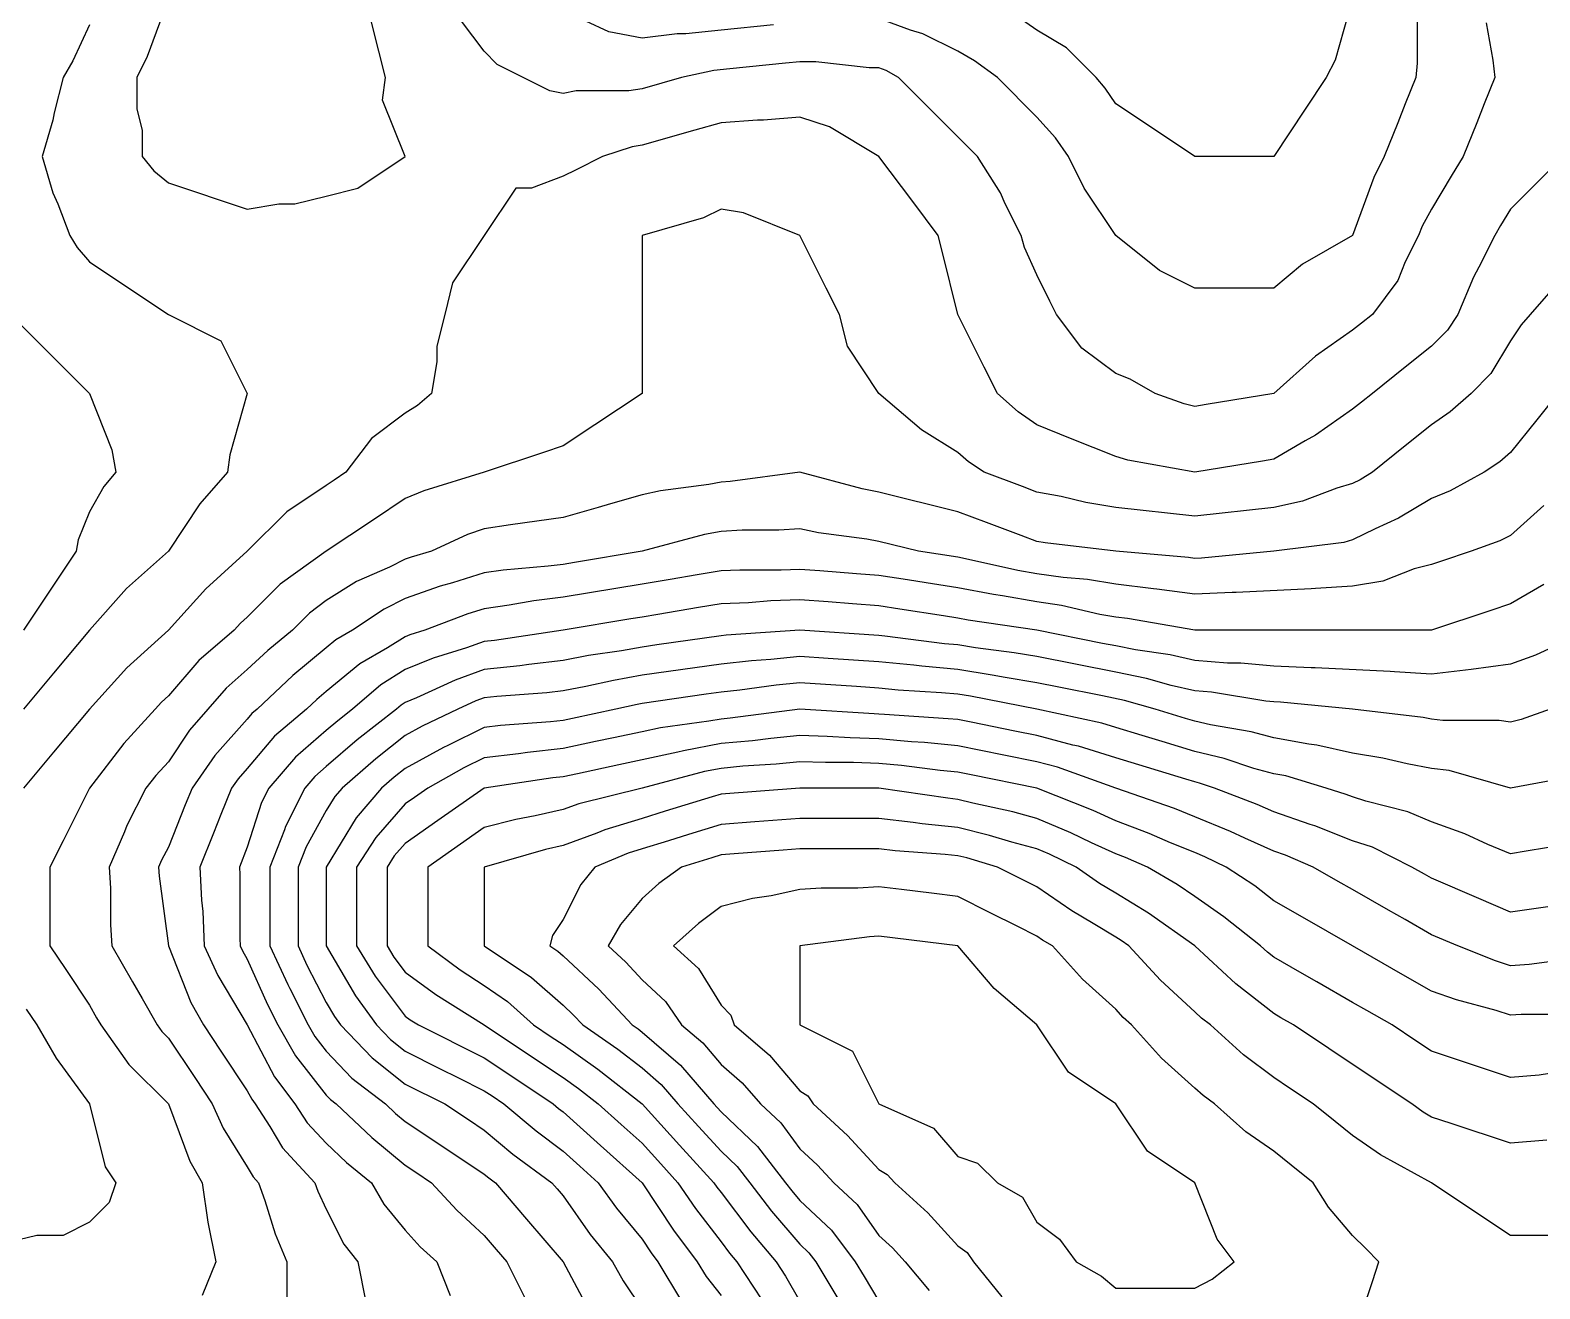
# Model space of a CAD drawing. Header units: inches. Extents: x 794995 to 811195, y 2485918 to 2508058.
# Drawn here: x 808533 to 809106, y 2500398 to 2500876 of the extents above; entities that cross this region are included whole.
import ezdxf

# ---------------------------------------------------------------- set-up
doc = ezdxf.new("R2010")
doc.units = ezdxf.units.IN
doc.header["$MEASUREMENT"] = 0
doc.layers.add('contour', color=7, linetype='Continuous')

msp = doc.modelspace()

# ---------------------------------------------------------------- linework, layer by layer
at = {"layer": 'contour'}
for points in [[(808645.16, 2500813.36), (808657.16, 2500816.36), (808675.16, 2500828.36), (808666.59, 2500849.79), (808667.66, 2500858.36), (808665.16, 2500868.36), (808663.16, 2500876.36), (808660.16, 2500888.36), (808654.39, 2500897.59), (808645.16, 2500918.36), (808615.16, 2500918.36), (808601.31, 2500902.21), (808585.16, 2500888.36), (808577.16, 2500866.36), (808573.16, 2500858.36), (808573.16, 2500846.36), (808575.16, 2500838.36), (808575.16, 2500828.36), (808579.7, 2500822.91), (808585.16, 2500818.36), (808615.16, 2500808.36), (808627.16, 2500810.36), (808633.16, 2500810.36)], [(808975.16, 2500398.36), (808981.83, 2500401.69), (808990.16, 2500408.36), (808983.73, 2500416.93), (808975.16, 2500438.36), (808957.16, 2500450.36), (808945.16, 2500468.36), (808927.16, 2500480.36), (808915.16, 2500498.36), (808899.01, 2500512.21), (808885.16, 2500528.36), (808855.16, 2500532.11), (808851.63, 2500531.89), (808825.16, 2500528.36), (808825.16, 2500498.36), (808845.16, 2500488.36), (808855.16, 2500468.36), (808875.93, 2500459.13), (808885.16, 2500448.36), (808892.66, 2500445.86), (808900.16, 2500438.36), (808909.7, 2500432.91), (808915.16, 2500423.36), (808923.73, 2500416.93), (808930.16, 2500408.36), (808939.7, 2500402.91), (808945.16, 2500398.36)]]:
    msp.add_lwpolyline(points, close=True, dxfattribs=at)
for points in [[(809035.16, 2500888.36), (809028.49, 2500865.03), (809025.16, 2500858.36), (809017.16, 2500846.36), (809005.16, 2500828.36), (808975.16, 2500828.36), (808957.16, 2500840.36), (808945.16, 2500848.36), (808941.16, 2500854.36), (808937.66, 2500858.36), (808926.41, 2500869.61), (808915.16, 2500876.36), (808908.1, 2500881.3)], [(808555.16, 2500878.36), (808548.84, 2500864.68), (808545.16, 2500858.36), (808541.83, 2500845.03), (808541.31, 2500842.21), (808537.16, 2500828.36), (808541.31, 2500814.52), (808543.16, 2500810.36), (808547.66, 2500798.36), (808550.54, 2500793.75), (808555.16, 2500788.36), (808567.16, 2500780.36), (808585.16, 2500768.36), (808605.16, 2500758.36), (808615.16, 2500738.36), (808608.49, 2500715.03), (808607.66, 2500708.36), (808597.16, 2500696.36), (808585.16, 2500678.36), (808569.28, 2500664.24), (808555.16, 2500648.36), (808541.52, 2500632), (808530.16, 2500618.36)], [(809085.93, 2500879.13), (809088.49, 2500865.03), (809089.16, 2500858.36), (809085.16, 2500848.36), (809082.3, 2500841.22), (809077.16, 2500828.36), (809072.66, 2500820.86), (809065.16, 2500808.36), (809061.63, 2500801.89), (809060.16, 2500798.36), (809055.16, 2500788.36), (809052.3, 2500781.22), (809042.66, 2500768.36), (809038.49, 2500765.03), (809035.16, 2500762.36), (809021.04, 2500752.48), (809005.16, 2500738.36), (808979.45, 2500734.08), (808975.16, 2500733.36), (808971.16, 2500734.36), (808960.16, 2500738.36), (808950.61, 2500743.82), (808945.16, 2500745.86), (808932.3, 2500755.5), (808922.66, 2500768.36), (808920.16, 2500773.36), (808915.16, 2500783.36), (808910.54, 2500793.75), (808909.16, 2500798.36), (808903.16, 2500810.36), (808901.31, 2500814.52), (808892.66, 2500828.36), (808862.66, 2500858.36), (808857.89, 2500861.09), (808855.16, 2500862.11), (808851.41, 2500862.11), (808831.16, 2500864.36), (808825.16, 2500864.36), (808819.7, 2500863.82), (808798.49, 2500861.69), (808792.43, 2500861.09), (808780.16, 2500858.36), (808765.16, 2500854.08), (808760.16, 2500853.36), (808740.16, 2500853.36), (808735.16, 2500852.36), (808730.16, 2500853.36), (808710.16, 2500863.36), (808705.16, 2500868.36), (808696.59, 2500879.79)], [(808815.16, 2500878.36), (808795.16, 2500876.36), (808781.83, 2500875.03), (808778.49, 2500875.03), (808765.16, 2500873.36), (808752.53, 2500875.73), (808743.73, 2500879.79)], [(809059.7, 2500882.91), (809059.7, 2500863.82), (809059.16, 2500858.36), (809055.16, 2500848.36), (809052.3, 2500841.22), (809047.16, 2500828.36), (809043.16, 2500820.36), (809035.16, 2500798.36), (809016.07, 2500787.45), (809005.16, 2500778.36), (808975.16, 2500778.36), (808961.83, 2500785.03), (808945.16, 2500798.36), (808933.16, 2500816.36), (808927.16, 2500828.36), (808922.22, 2500835.42), (808915.16, 2500843.36), (808900.16, 2500858.36), (808891.47, 2500864.68), (808885.16, 2500868.36), (808871.83, 2500875.03), (808867.16, 2500876.36), (808855.16, 2500880.86)], [(809115.16, 2500828.36), (809105.16, 2500818.36), (809095.16, 2500808.36), (809091.41, 2500802.11), (809089.16, 2500798.36), (809083.16, 2500786.36), (809081.04, 2500782.48), (809075.16, 2500768.36), (809071.16, 2500762.36), (809065.16, 2500756.36), (809055.16, 2500748.36), (809042.66, 2500738.36), (809038.49, 2500735.03), (809035.16, 2500732.36), (809021.04, 2500722.48), (809017.16, 2500720.36), (809005.16, 2500713.36), (809000.87, 2500712.65), (808975.16, 2500708.36), (808949.77, 2500712.98), (808945.16, 2500714.36), (808928.02, 2500721.22), (808915.16, 2500726.36), (808908.1, 2500731.3), (808900.16, 2500738.36), (808895.16, 2500748.36), (808885.16, 2500768.36), (808879.16, 2500792.36), (808877.66, 2500798.36), (808868.02, 2500811.22), (808855.16, 2500828.36), (808836.41, 2500839.61), (808825.16, 2500843.36), (808811.31, 2500842.21), (808809.01, 2500842.21), (808795.16, 2500841.22), (808785.16, 2500838.36), (808765.16, 2500832.65), (808761.41, 2500832.11), (808750.16, 2500828.36), (808740.16, 2500823.36), (808735.16, 2500820.86), (808723.16, 2500816.36), (808717.16, 2500816.36), (808705.16, 2500798.36), (808693.16, 2500780.36), (808690.16, 2500768.36), (808687.16, 2500756.36), (808687.16, 2500750.36), (808685.16, 2500738.36), (808679.77, 2500733.75), (808675.16, 2500730.86), (808662.3, 2500721.22), (808652.66, 2500708.36), (808648.16, 2500705.36), (808645.16, 2500703.36), (808630.16, 2500693.36), (808615.16, 2500678.36), (808599.44, 2500664.08), (808585.16, 2500648.36), (808569.44, 2500634.08), (808555.16, 2500618.36), (808541.52, 2500602), (808530.16, 2500588.36)], [(809113.16, 2500780.36), (809102.66, 2500768.36), (809099.16, 2500764.36), (809095.16, 2500758.36), (809087.66, 2500745.86), (809080.16, 2500738.36), (809072.22, 2500731.3), (809065.16, 2500726.36), (809055.16, 2500718.36), (809042.66, 2500708.36), (809038.02, 2500705.5), (809035.16, 2500704.08), (809029.16, 2500702.36), (809016.07, 2500697.45), (809005.16, 2500695.03), (808975.16, 2500691.69), (808945.16, 2500695.03), (808933.73, 2500696.93), (808924.39, 2500699.13), (808915.16, 2500700.86), (808909.7, 2500702.91), (808895.16, 2500708.36), (808889.16, 2500712.36), (808885.16, 2500715.86), (808871.31, 2500724.52), (808855.16, 2500738.36), (808843.16, 2500756.36), (808840.16, 2500768.36), (808835.16, 2500778.36), (808825.16, 2500798.36), (808803.73, 2500806.93), (808795.16, 2500808.36), (808788.49, 2500805.03), (808765.16, 2500798.36), (808765.16, 2500738.36), (808747.16, 2500726.36), (808735.16, 2500718.36), (808727.66, 2500715.86), (808705.16, 2500708.36), (808682.22, 2500701.3), (808675.16, 2500698.36), (808663.16, 2500690.36), (808645.16, 2500678.36), (808627.66, 2500665.86), (808615.16, 2500653.36), (808612.55, 2500650.97), (808610.16, 2500648.36), (808596.7, 2500636.82), (808585.16, 2500623.36), (808582.55, 2500620.97), (808580.16, 2500618.36), (808568.2, 2500605.32), (808555.16, 2500588.36), (808545.16, 2500568.36), (808540.16, 2500558.36), (808540.16, 2500528.36), (808546.16, 2500519.36), (808555.16, 2500505.86), (808557.89, 2500501.09), (808559.45, 2500498.36), (808570.16, 2500483.36), (808585.16, 2500468.36), (808593.34, 2500446.54), (808598.02, 2500438.36), (808600.16, 2500423.36), (808603.16, 2500408.36), (808598.02, 2500395.5)], [(808525.16, 2500768.36), (808555.16, 2500738.36), (808563.73, 2500716.93), (808565.16, 2500708.36), (808560.61, 2500702.91), (808555.16, 2500693.36), (808550.87, 2500682.65), (808550.16, 2500678.36), (808530.16, 2500648.36)], [(809113.16, 2500738.36), (809105.16, 2500728.36), (809095.16, 2500715.86), (809091.16, 2500712.36), (809085.16, 2500708.36), (809072.22, 2500701.3), (809065.16, 2500698.36), (809052.53, 2500690.99), (809043.73, 2500686.93), (809035.16, 2500682.65), (809031.83, 2500681.69), (809005.16, 2500678.36), (808977.77, 2500675.75), (808975.16, 2500675.63), (808972.76, 2500675.96), (808945.16, 2500678.36), (808918.32, 2500681.52), (808915.16, 2500682.11), (808909.16, 2500684.36), (808896.07, 2500689.27), (808885.16, 2500693.36), (808855.16, 2500700.86), (808848.84, 2500702.05), (808825.16, 2500708.36), (808798.69, 2500704.83), (808795.16, 2500704.61), (808790.54, 2500703.75), (808772.22, 2500701.3), (808765.16, 2500699.79), (808753.16, 2500696.36), (808748.49, 2500695.03), (808735.16, 2500691.22), (808715.16, 2500688.36), (808705.16, 2500686.93), (808698.84, 2500684.68), (808685.16, 2500678.36), (808677.38, 2500676.14), (808675.16, 2500675.36), (808669.16, 2500672.36), (808656.7, 2500666.82), (808645.16, 2500659.61), (808638.73, 2500654.79), (808632.3, 2500648.36), (808622.9, 2500640.62), (808615.16, 2500633.36), (808607.16, 2500626.36), (808600.16, 2500618.36), (808593.16, 2500610.36), (808585.16, 2500598.36), (808580.36, 2500593.16), (808576.59, 2500588.36), (808569.44, 2500574.08), (808568.49, 2500571.69), (808562.66, 2500558.36), (808563.16, 2500550.36), (808563.16, 2500536.36), (808563.73, 2500528.36), (808571.52, 2500514.72), (808575.16, 2500508.36), (808580.87, 2500498.36), (808582.66, 2500495.86), (808585.16, 2500493.36), (808595.16, 2500478.36), (808601.83, 2500468.36), (808605.93, 2500459.13), (808615.16, 2500444.36), (808617.38, 2500440.58), (808619.45, 2500438.36), (808621.83, 2500431.69), (808625.75, 2500418.95), (808630.16, 2500408.36), (808630.16, 2500378.36)], [(809107.79, 2500695.73), (809095.16, 2500684.36), (809091.16, 2500682.36), (809080.16, 2500678.36), (809068.91, 2500674.61), (809065.16, 2500673.36), (809058.49, 2500671.69), (809046.59, 2500666.93), (809035.16, 2500665.03), (809021.04, 2500664.24), (809019.44, 2500664.08), (808990.87, 2500662.65), (808989.44, 2500662.65), (808975.16, 2500662), (808960.76, 2500663.96), (808959.44, 2500664.08), (808945.16, 2500665.86), (808934.45, 2500667.65), (808925.16, 2500668.36), (808915.16, 2500669.79), (808907.89, 2500671.09), (808888.02, 2500675.5), (808885.16, 2500676.05), (808870.16, 2500678.36), (808855.16, 2500682.11), (808850.54, 2500682.98), (808832.22, 2500685.42), (808825.16, 2500686.93), (808817.16, 2500686.36), (808803.16, 2500686.36), (808795.16, 2500685.86), (808788.84, 2500684.68), (808765.16, 2500678.36), (808739.45, 2500674.08), (808735.16, 2500673.36), (808729.44, 2500672.65), (808712.36, 2500671.16), (808705.16, 2500670.18), (808693.16, 2500666.36), (808688.49, 2500665.03), (808675.16, 2500660.36), (808667.16, 2500656.36), (808655.16, 2500648.36), (808648.8, 2500644.72), (808645.16, 2500641.69), (808632.43, 2500631.09), (808618.91, 2500618.36), (808616.87, 2500616.65), (808615.16, 2500614.61), (808602.81, 2500600.71), (808594.16, 2500588.36), (808591.59, 2500581.93), (808585.16, 2500565.86), (808582.55, 2500560.97), (808581.41, 2500558.36), (808581.63, 2500554.83), (808585.16, 2500528.36), (808593.73, 2500506.93), (808598.49, 2500498.36), (808605.16, 2500488.36), (808615.16, 2500473.36), (808616.87, 2500470.08), (808618.16, 2500468.36), (808623.73, 2500459.79), (808628.49, 2500451.7), (808640.87, 2500438.36), (808642, 2500435.2), (808645.16, 2500428.36), (808651.83, 2500415.03), (808657.16, 2500408.36), (808663.16, 2500378.36)], [(809107.79, 2500665.73), (809095.16, 2500658.36), (809087.66, 2500655.86), (809065.16, 2500648.36), (808975.16, 2500648.36), (808949.6, 2500652.81), (808945.16, 2500653.36), (808939.16, 2500654.36), (808924.53, 2500657.74), (808915.16, 2500659.08), (808902.12, 2500661.4), (808898.71, 2500661.91), (808885.16, 2500664.52), (808873.16, 2500666.36), (808866.07, 2500667.45), (808855.16, 2500669.13), (808846.59, 2500669.79), (808832.66, 2500670.86), (808825.16, 2500671.44), (808817.96, 2500671.16), (808802.36, 2500671.16), (808795.16, 2500670.86), (808786.16, 2500669.36), (808775.87, 2500667.65), (808765.16, 2500665.86), (808735.16, 2500660.86), (808724.05, 2500659.47), (808714.63, 2500657.84), (808705.16, 2500656.54), (808698.95, 2500654.57), (808682.66, 2500648.36), (808676.92, 2500646.6), (808675.16, 2500645.86), (808668.49, 2500641.69), (808657.89, 2500635.63), (808645.16, 2500625.03), (808641.52, 2500622), (808637.66, 2500618.36), (808625.44, 2500608.08), (808615.16, 2500595.86), (808611.63, 2500591.89), (808609.16, 2500588.36), (808605.16, 2500578.36), (808602.3, 2500571.22), (808597.16, 2500558.36), (808597.79, 2500545.73), (808598.2, 2500541.4), (808598.79, 2500528.36), (808603.91, 2500517.11), (808615.16, 2500498.36), (808625.44, 2500478.65), (808633.16, 2500468.36), (808637.89, 2500461.09), (808645.16, 2500453.36), (808652.9, 2500446.1), (808662.3, 2500438.36), (808666.98, 2500430.18), (808675.16, 2500420.36), (808680.87, 2500414.08), (808687.16, 2500408.36), (808692.3, 2500395.5)], [(809125.16, 2500648.36), (809104.63, 2500638.89), (809095.16, 2500635.5), (809080.16, 2500633.36), (809065.16, 2500631.69), (809051.04, 2500632.48), (809049.44, 2500632.65), (809020.87, 2500634.08), (809019.44, 2500634.08), (809005.16, 2500634.72), (808992.66, 2500635.86), (808987.66, 2500635.86), (808975.16, 2500636.82), (808965.78, 2500638.99), (808952.66, 2500640.86), (808945.16, 2500642.36), (808940.16, 2500643.36), (808915.16, 2500648.36), (808889.03, 2500652.23), (808885.16, 2500652.98), (808879.7, 2500653.82), (808863.16, 2500656.36), (808855.16, 2500657.59), (808845.16, 2500658.36), (808835.87, 2500659.08), (808825.16, 2500659.9), (808814.05, 2500659.47), (808805.59, 2500658.8), (808795.16, 2500658.36), (808786.59, 2500656.93), (808771.16, 2500654.36), (808765.16, 2500653.36), (808760.87, 2500652.65), (808735.16, 2500648.36), (808709.03, 2500644.49), (808705.16, 2500644.08), (808698.49, 2500641.69), (808685.75, 2500637.77), (808675.16, 2500633.36), (808665.93, 2500627.59), (808655.16, 2500618.36), (808649.55, 2500613.97), (808645.16, 2500610.18), (808633.45, 2500600.07), (808623.34, 2500588.36), (808620.61, 2500582.91), (808615.16, 2500565.86), (808612.16, 2500558.36), (808612.3, 2500555.5), (808612.3, 2500531.22), (808612.43, 2500528.36), (808613.28, 2500526.49), (808615.16, 2500523.36), (808622.85, 2500506.05), (808626.7, 2500498.36), (808633.45, 2500486.65), (808645.16, 2500471.69), (808646.78, 2500469.98), (808648.91, 2500468.36), (808662.43, 2500455.63), (808675.16, 2500445.03), (808679.16, 2500442.36), (808685.16, 2500438.36), (808694.72, 2500427.93), (808705.16, 2500418.36), (808709.77, 2500412.98), (808713.73, 2500408.36), (808720.87, 2500394.08)], [(809110.16, 2500618.36), (809099.16, 2500614.36), (809095.16, 2500613.36), (809090.87, 2500614.08), (809069.45, 2500614.08), (809065.16, 2500614.61), (809062, 2500615.2), (809035.16, 2500618.36), (809007.77, 2500620.97), (809005.16, 2500621.09), (809002.16, 2500621.36), (808981.59, 2500624.79), (808975.16, 2500625.28), (808966.16, 2500627.36), (808956.83, 2500630.03), (808945.16, 2500632.36), (808915.16, 2500638.36), (808906.59, 2500639.79), (808891.83, 2500641.69), (808885.16, 2500642.74), (808880.02, 2500643.22), (808857.38, 2500646.14), (808855.16, 2500646.36), (808825.16, 2500648.36), (808797.09, 2500646.43), (808795.16, 2500646.22), (808770.78, 2500642.74), (808765.16, 2500641.93), (808757.33, 2500640.54), (808744.84, 2500638.68), (808735.16, 2500636.82), (808722.12, 2500635.32), (808718.71, 2500634.81), (808705.16, 2500633.36), (808694.11, 2500629.41), (808679.45, 2500622.65), (808675.16, 2500620.86), (808673.62, 2500619.9), (808671.83, 2500618.36), (808656.87, 2500606.65), (808645.16, 2500596.54), (808640.77, 2500592.75), (808636.98, 2500588.36), (808629.7, 2500573.82), (808629.28, 2500572.48), (808623.73, 2500558.36), (808623.73, 2500528.36), (808630.53, 2500513.73), (808631.31, 2500512.21), (808638.24, 2500498.36), (808640.77, 2500493.97), (808645.16, 2500488.36), (808654.89, 2500478.09), (808667.66, 2500468.36), (808671.52, 2500464.72), (808675.16, 2500461.69), (808695.16, 2500448.36), (808705.16, 2500441.69), (808706.98, 2500440.18), (808709.45, 2500438.36), (808721.31, 2500424.51), (808735.16, 2500408.36), (808745.59, 2500388.8)], [(809120.54, 2500592.98), (809095.16, 2500588.36), (809071.83, 2500595.03), (809065.16, 2500595.86), (809055.93, 2500597.59), (809046.59, 2500599.79), (809035.16, 2500601.69), (809021.52, 2500604.72), (809018.49, 2500605.03), (809005.16, 2500607.45), (808996.59, 2500609.79), (808981.16, 2500612.36), (808975.16, 2500613.75), (808971.63, 2500614.83), (808960.16, 2500618.36), (808948.49, 2500621.69), (808940.16, 2500623.36), (808923.49, 2500626.69), (808915.16, 2500628.36), (808903.16, 2500630.36), (808898.13, 2500631.33), (808885.16, 2500633.36), (808871.44, 2500634.65), (808868.49, 2500635.03), (808855.16, 2500636.36), (808835.87, 2500637.65), (808825.16, 2500638.36), (808814.05, 2500637.25), (808806.77, 2500636.75), (808795.16, 2500635.5), (808765.16, 2500631.22), (808754.25, 2500629.27), (808743.73, 2500626.93), (808735.16, 2500625.28), (808728.95, 2500624.57), (808709.96, 2500623.16), (808705.16, 2500622.65), (808702, 2500621.52), (808695.16, 2500618.36), (808681.64, 2500611.87), (808675.16, 2500608.36), (808664, 2500599.52), (808651.16, 2500588.36), (808648.4, 2500585.12), (808645.16, 2500579.79), (808637.47, 2500566.05), (808634.45, 2500558.36), (808634.45, 2500528.36), (808637.84, 2500521.04), (808645.16, 2500506.93), (808648.32, 2500501.52), (808650.61, 2500498.36), (808662.6, 2500485.8), (808675.16, 2500475.86), (808690.16, 2500468.36), (808699.16, 2500462.36), (808705.16, 2500458.36), (808716.07, 2500449.27), (808730.87, 2500438.36), (808732.85, 2500436.05), (808735.16, 2500433.36), (808745.5, 2500418.71), (808753.91, 2500408.36), (808757.96, 2500401.16), (808765.16, 2500390.36)], [(809116.59, 2500566.93), (809101.16, 2500564.36), (809095.16, 2500563.36), (809086.59, 2500566.93), (809077.79, 2500570.99), (809065.16, 2500575.5), (809056.16, 2500579.36), (809040.16, 2500583.36), (809035.16, 2500585.03), (809032.76, 2500585.96), (809025.16, 2500588.36), (809009.77, 2500592.98), (809005.16, 2500593.82), (808997.66, 2500595.86), (808986.41, 2500599.61), (808975.16, 2500602.21), (808962.81, 2500606.01), (808955.16, 2500608.36), (808945.16, 2500611.44), (808939.87, 2500613.07), (808915.16, 2500618.36), (808890.02, 2500623.23), (808885.16, 2500623.99), (808878.95, 2500624.57), (808862.43, 2500625.63), (808855.16, 2500626.36), (808846.59, 2500626.93), (808825.16, 2500628.36), (808816.07, 2500627.45), (808802.36, 2500625.56), (808795.16, 2500624.79), (808789.53, 2500623.99), (808765.16, 2500620.5), (808763.34, 2500620.18), (808755.16, 2500618.36), (808738.69, 2500614.83), (808735.16, 2500614.08), (808730.36, 2500613.56), (808711.37, 2500612.15), (808705.16, 2500611.44), (808691.31, 2500604.52), (808689.75, 2500603.77), (808675.16, 2500595.86), (808670.97, 2500592.55), (808666.16, 2500588.36), (808656.51, 2500577.01), (808645.16, 2500558.36), (808645.16, 2500528.36), (808656.21, 2500509.41), (808664.25, 2500498.36), (808669.58, 2500492.78), (808675.16, 2500488.36), (808688.49, 2500481.7), (808695.16, 2500478.36), (808705.16, 2500473.36), (808708.16, 2500471.36), (808712.66, 2500468.36), (808724.87, 2500458.08), (808735.16, 2500450.36), (808741.47, 2500444.68), (808748.49, 2500438.36), (808755.48, 2500428.68), (808765.16, 2500416.93), (808768.59, 2500411.79), (808771.16, 2500408.36), (808780.16, 2500393.36)], [(809125.16, 2500545.5), (809095.16, 2500541.22), (809083.16, 2500546.36), (809065.16, 2500554.08), (809062.43, 2500555.63), (809057.66, 2500558.36), (809042.66, 2500565.86), (809035.16, 2500568.36), (809020.76, 2500573.96), (809019.01, 2500574.52), (809005.16, 2500579.36), (808998.95, 2500582.15), (808982.66, 2500588.36), (808977.03, 2500590.24), (808975.16, 2500590.67), (808971.83, 2500591.69), (808953.98, 2500597.18), (808945.16, 2500599.9), (808931.04, 2500604.24), (808928.79, 2500604.72), (808915.16, 2500608.36), (808906.83, 2500610.03), (808890.16, 2500613.36), (808885.16, 2500614.36), (808881.52, 2500614.72), (808857.23, 2500616.29), (808855.16, 2500616.49), (808853.34, 2500616.54), (808825.16, 2500618.36), (808798.59, 2500614.93), (808795.16, 2500614.61), (808790.54, 2500613.75), (808772.22, 2500611.3), (808765.16, 2500609.79), (808754.25, 2500607.45), (808747.51, 2500606.01), (808735.16, 2500603.36), (808721.61, 2500601.91), (808718.2, 2500601.4), (808705.16, 2500599.9), (808697.47, 2500596.05), (808683.73, 2500588.36), (808678.69, 2500584.83), (808675.16, 2500582.36), (808664, 2500569.52), (808656.7, 2500558.36), (808656.7, 2500528.36), (808663.73, 2500516.93), (808675.16, 2500501.69), (808677.09, 2500500.3), (808680.16, 2500498.36), (808705.16, 2500485.86), (808715.66, 2500478.86), (808731.41, 2500468.36), (808733.45, 2500466.65), (808735.16, 2500465.36), (808749.37, 2500452.57), (808765.16, 2500438.36), (808777.16, 2500420.36), (808786.16, 2500408.36), (808789.53, 2500402.74), (808795.16, 2500395.5)], [(809120.54, 2500523.75), (809102.22, 2500521.3), (809095.16, 2500520.86), (809089.44, 2500522.65), (809075.16, 2500528.36), (809065.16, 2500532.65), (809055.16, 2500538.36), (809048.79, 2500542), (809035.16, 2500549.79), (809029.7, 2500552.91), (809020.16, 2500558.36), (809009.6, 2500562.81), (809005.16, 2500564.36), (808994.25, 2500569.27), (808988.71, 2500571.91), (808975.16, 2500577.45), (808967.42, 2500580.62), (808945.16, 2500588.36), (808923.05, 2500596.26), (808915.16, 2500598.36), (808902.66, 2500600.86), (808885.16, 2500604.36), (808872.43, 2500605.63), (808867.57, 2500605.95), (808855.16, 2500607.11), (808844.25, 2500607.45), (808835.5, 2500608.02), (808825.16, 2500608.36), (808814.05, 2500607.25), (808807.16, 2500606.36), (808795.16, 2500605.24), (808780.95, 2500602.57), (808778.79, 2500602), (808765.16, 2500599.08), (808756.34, 2500597.18), (808740.61, 2500593.82), (808735.16, 2500592.65), (808731.29, 2500592.23), (808705.16, 2500588.36), (808687.51, 2500576.01), (808675.16, 2500567.36), (808670.97, 2500562.55), (808668.24, 2500558.36), (808668.24, 2500528.36), (808670.87, 2500524.08), (808675.16, 2500518.36), (808686.77, 2500509.97), (808705.16, 2500498.36), (808723.16, 2500486.36), (808735.16, 2500478.36), (808741.01, 2500474.22), (808748.49, 2500468.36), (808757.26, 2500460.47), (808765.16, 2500453.36), (808772.3, 2500445.5), (808778.79, 2500438.36), (808785.43, 2500428.63), (808795.16, 2500415.86), (808798.4, 2500411.6), (808801.16, 2500408.36), (808810.61, 2500393.82)], [(809121.16, 2500502.36), (809099.16, 2500502.36), (809095.16, 2500502.11), (809089.7, 2500503.82), (809074.63, 2500507.84), (809065.16, 2500511.22), (809054.25, 2500517.45), (809035.16, 2500528.36), (809016.07, 2500539.27), (809005.16, 2500545.5), (808997.96, 2500551.16), (808987.16, 2500558.36), (808979.03, 2500562.23), (808975.16, 2500563.82), (808965.93, 2500567.59), (808957.89, 2500571.09), (808945.16, 2500575.86), (808936.59, 2500579.79), (808915.16, 2500588.36), (808890.16, 2500593.36), (808885.16, 2500594.36), (808878.49, 2500595.03), (808863.73, 2500596.93), (808855.16, 2500597.74), (808845.48, 2500598.04), (808834.84, 2500598.04), (808825.16, 2500598.36), (808816.07, 2500597.45), (808803.44, 2500596.64), (808795.16, 2500595.86), (808788.84, 2500594.68), (808765.16, 2500588.36), (808741.16, 2500582.36), (808735.16, 2500580.18), (808724.57, 2500577.77), (808717.16, 2500576.36), (808705.16, 2500573.36), (808683.73, 2500558.36), (808683.73, 2500528.36), (808696.07, 2500519.27), (808705.16, 2500513.36), (808713.98, 2500507.19), (808723.91, 2500498.36), (808730.66, 2500493.86), (808735.16, 2500490.86), (808748.33, 2500481.53), (808765.16, 2500468.36), (808779.44, 2500452.65), (808792.43, 2500438.36), (808793.54, 2500436.74), (808795.16, 2500434.61), (808806.51, 2500419.71), (808816.16, 2500408.36), (808819.7, 2500402.91), (808825.16, 2500393.36)], [(809113.16, 2500480.36), (809106.07, 2500479.27), (809095.16, 2500478.36), (809065.16, 2500488.36), (809059.16, 2500492.36), (809050.16, 2500498.36), (809040.61, 2500503.82), (809035.16, 2500506.93), (809021.52, 2500514.72), (809015.16, 2500518.36), (809005.16, 2500524.08), (809002.76, 2500525.96), (809000.16, 2500528.36), (808986.27, 2500539.47), (808975.16, 2500547.11), (808968.49, 2500551.69), (808957.16, 2500558.36), (808948.8, 2500562), (808945.16, 2500563.36), (808935.93, 2500567.59), (808928.13, 2500571.33), (808915.16, 2500576.82), (808906.07, 2500579.27), (808890.87, 2500582.65), (808885.16, 2500584.08), (808881.29, 2500584.49), (808855.16, 2500588.36), (808825.16, 2500588.36), (808795.16, 2500586.05), (808791.83, 2500585.03), (808773.98, 2500579.54), (808765.16, 2500576.82), (808751.04, 2500572.48), (808748.02, 2500571.22), (808735.16, 2500566.54), (808728.49, 2500565.03), (808705.16, 2500558.36), (808705.16, 2500528.36), (808723.16, 2500516.36), (808735.16, 2500505.86), (808739.03, 2500502.23), (808742.66, 2500498.36), (808755.93, 2500489.13), (808765.16, 2500482), (808772.48, 2500475.68), (808778.79, 2500468.36), (808786.59, 2500459.79), (808795.16, 2500450.36), (808801.31, 2500444.52), (808806.07, 2500438.36), (808814.39, 2500427.59), (808825.16, 2500415.03), (808828.59, 2500411.79), (808831.16, 2500408.36), (808849.16, 2500378.36)], [(809109.01, 2500454.51), (809095.16, 2500453.36), (809072.66, 2500460.86), (809065.16, 2500463.36), (809062, 2500465.2), (809057.66, 2500468.36), (809044.16, 2500477.36), (809026.16, 2500489.36), (809012.66, 2500498.36), (809007.89, 2500501.09), (809005.16, 2500502.65), (808990.76, 2500513.96), (808975.16, 2500528.36), (808957.57, 2500540.77), (808945.16, 2500548.36), (808938.95, 2500552.15), (808930.16, 2500558.36), (808920.02, 2500563.23), (808915.16, 2500565.28), (808905.69, 2500567.84), (808897.16, 2500570.36), (808885.16, 2500573.36), (808871.61, 2500574.81), (808868.2, 2500575.32), (808855.16, 2500576.82), (808825.16, 2500576.82), (808808.02, 2500575.5), (808795.16, 2500574.52), (808782.81, 2500570.71), (808775.16, 2500568.36), (808765.16, 2500565.28), (808759.87, 2500563.66), (808747.16, 2500558.36), (808741.83, 2500551.69), (808735.16, 2500538.36), (808731.16, 2500532.36), (808730.16, 2500528.36), (808733.16, 2500526.36), (808735.16, 2500524.61), (808748.71, 2500511.91), (808761.41, 2500498.36), (808763.62, 2500496.82), (808765.16, 2500495.63), (808779.79, 2500483), (808792.43, 2500468.36), (808793.73, 2500466.93), (808795.16, 2500465.36), (808809.01, 2500452.21), (808819.7, 2500438.36), (808822.08, 2500435.28), (808825.16, 2500431.69), (808837.16, 2500420.36), (808846.16, 2500408.36), (808849.53, 2500402.74), (808855.16, 2500393.36)], [(809125.16, 2500418.36), (809095.16, 2500418.36), (809083.16, 2500426.36), (809065.16, 2500438.36), (809045.75, 2500448.95), (809035.16, 2500456.36), (809028.49, 2500461.69), (809020.16, 2500468.36), (809011.16, 2500474.36), (809005.16, 2500478.36), (808993.73, 2500486.93), (808981.16, 2500498.36), (808977.77, 2500500.97), (808975.16, 2500503.36), (808962.12, 2500515.32), (808950.16, 2500528.36), (808947.23, 2500530.43), (808945.16, 2500531.69), (808936.59, 2500536.93), (808928.49, 2500541.69), (808915.16, 2500550.86), (808910.16, 2500553.36), (808900.16, 2500558.36), (808888.59, 2500561.79), (808885.16, 2500562.65), (808880.36, 2500563.16), (808861.37, 2500564.57), (808855.16, 2500565.28), (808825.16, 2500565.28), (808818.73, 2500564.79), (808800.16, 2500563.36), (808795.16, 2500562.98), (808791.63, 2500561.89), (808780.16, 2500558.36), (808771.47, 2500552.05), (808765.16, 2500546.36), (808756.98, 2500536.54), (808752.3, 2500528.36), (808758.95, 2500522.15), (808765.16, 2500515.5), (808774.05, 2500507.25), (808780.16, 2500498.36), (808788.3, 2500491.5), (808795.16, 2500483.36), (808803.16, 2500476.36), (808810.16, 2500468.36), (808817.89, 2500461.09), (808825.16, 2500451.22), (808831.83, 2500445.03), (808838.02, 2500438.36), (808846.88, 2500430.09), (808855.16, 2500418.36), (808860.38, 2500413.58), (808865.16, 2500408.36), (808874.25, 2500397.45)], [(809035.16, 2500378.36), (809042.66, 2500400.86), (809045.16, 2500408.36), (809040.16, 2500413.36), (809035.16, 2500418.36), (809025.93, 2500429.13), (809020.16, 2500438.36), (809011.83, 2500445.03), (809005.16, 2500450.36), (808994.57, 2500457.77), (808982.66, 2500468.36), (808978.32, 2500471.52), (808975.16, 2500474.36), (808962.53, 2500485.73), (808951.16, 2500498.36), (808948.02, 2500501.22), (808945.16, 2500504.36), (808932.53, 2500515.73), (808921.16, 2500528.36), (808917.38, 2500530.58), (808915.16, 2500532.11), (808907.66, 2500535.86), (808897.66, 2500540.86), (808885.16, 2500547.11), (808875.16, 2500548.36), (808863.73, 2500549.79), (808855.16, 2500550.86), (808847.16, 2500550.36), (808833.16, 2500550.36), (808825.16, 2500549.79), (808814.25, 2500547.45), (808807.16, 2500546.36), (808795.16, 2500543.36), (808786.59, 2500536.93), (808777.16, 2500528.36), (808786.59, 2500519.79), (808795.16, 2500505.86), (808798.91, 2500502.11), (808800.16, 2500498.36), (808813.62, 2500486.82), (808825.16, 2500473.36), (808828.16, 2500471.36), (808830.16, 2500468.36), (808843.16, 2500456.36), (808855.16, 2500443.36), (808858.32, 2500441.52), (808861.16, 2500438.36), (808873.73, 2500426.93), (808885.16, 2500414.36), (808888.69, 2500411.89), (808891.16, 2500408.36), (808901.83, 2500395.03)], [(808531.16, 2500504.36), (808535.16, 2500498.36), (808542.53, 2500485.73), (808555.16, 2500468.36), (808561.16, 2500444.36), (808565.16, 2500438.36), (808562.66, 2500430.86), (808555.16, 2500423.36), (808545.16, 2500418.36), (808535.16, 2500418.36), (808525.16, 2500415.86)]]:
    msp.add_lwpolyline(points, dxfattribs=at)

doc.saveas('drawing.dxf')
